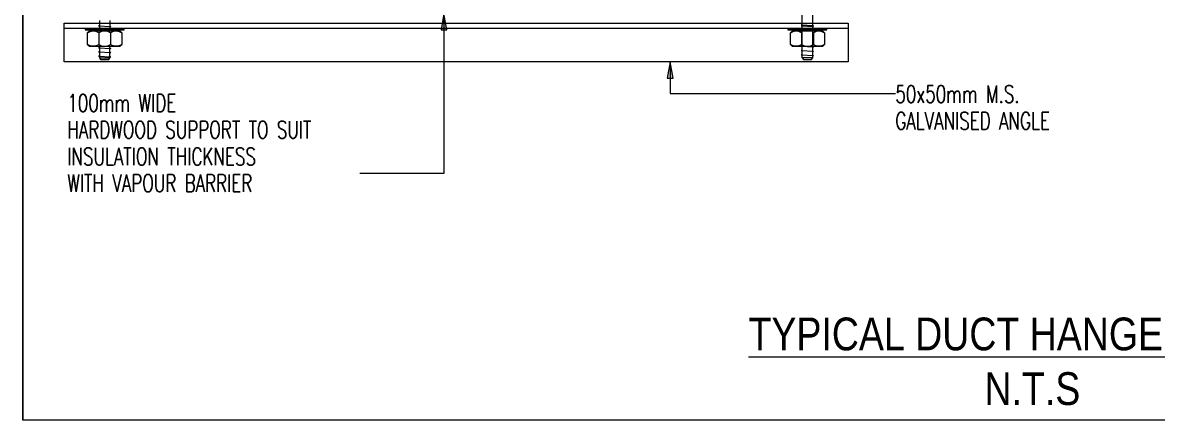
# Model space of a CAD drawing. Header units: millimetres. Extents: x -9226 to 166212, y -13 to 97274.
# Drawn here: x 63477 to 76473, y 26890 to 31446 of the extents above; entities that cross this region are included whole.
import ezdxf

# ---------------------------------------------------------------- set-up
doc = ezdxf.new("R2010")
doc.units = ezdxf.units.MM
doc.layers.get('0').update_dxf_attribs({"color": 8})
doc.layers.add('A-DETL-THIN', color=8, linetype='Continuous', lineweight=5)
doc.layers.add('G-ANNO-TEXT', color=231, linetype='Continuous', lineweight=5)
doc.styles.add('Arial Narrow_1', font='ARIALN.TTF', dxfattribs={"height": 187.5})
doc.styles.add('ROMANS100', font='romans.shx', dxfattribs={"width": 0.7, "height": 100})

msp = doc.modelspace()

# ---------------------------------------------------------------- hatches: boundary and pattern name
at = {"layer": 'G-ANNO-TEXT'}
for points in [[(68301.9, 31552.2), (68268.9, 31364.7), (68335, 31364.7)], [(70893.4, 30999.4), (70860.3, 30811.9), (70926.4, 30811.9)]]:
    msp.add_hatch(color=7, dxfattribs=at).paths.add_polyline_path(points)

# ---------------------------------------------------------------- linework, layer by layer
at = {"color": 7, "elevation": -6.8}
msp.add_lwpolyline([(63476.7, 40234.6), (63476.7, 26890.4)], dxfattribs=at)
at = {"layer": 'A-DETL-THIN', "color": 7}
for p, q in [((72403.7, 31041.9, -6.8), (72403.7, 37434.8, -6.8)), ((72524.8, 37434.8, -6.8), (72524.8, 31041.9, -6.8)), ((64355.2, 31472.8, -6.8), (64355.2, 31350.2, -6.8)), ((64476.2, 31472.8, -6.8), (64476.2, 31350.2, -6.8)), ((63951.4, 30997.3, -6.8), (63951.4, 31442.1, -6.8)), ((63951.4, 31442.1, -6.8), (72929.9, 31442.1, -6.8)), ((63951.4, 31381.6, -6.8), (72929.9, 31381.6, -6.8)), ((64192.1, 31377.7, -6.8), (64192.1, 31363.1, -6.8)), ((64638.2, 31377.7, -6.8), (64192.1, 31377.7, -6.8)), ((64192.1, 31363.1, -6.8), (64638.2, 31363.1, -6.8)), ((64240.2, 31350.2, -6.8), (64216.2, 31326.1, -6.8)), ((64216.2, 31326.1, -6.8), (64216.2, 31201.2, -6.8)), ((64591.2, 31350.2, -6.8), (64240.2, 31350.2, -6.8)), ((64355.5, 31414.3, -6.8), (64344.2, 31410.6, -6.8)), ((64344.2, 31410.6, -6.8), (64485.7, 31402.7, -6.8)), ((64355.5, 31365.5, -6.8), (64344.2, 31361.7, -6.8)), ((64344.2, 31361.7, -6.8), (64485.7, 31353.8, -6.8)), ((64348, 31330.4, -6.8), (64348, 31197, -6.8)), ((64485.7, 31402.7, -6.8), (64475.9, 31396.4, -6.8)), ((64485.7, 31353.8, -6.8), (64475.9, 31347.6, -6.8)), ((64483.4, 31330.4, -6.8), (64483.4, 31197, -6.8)), ((64615.2, 31326.1, -6.8), (64591.2, 31350.2, -6.8)), ((64615.2, 31201.2, -6.8), (64615.2, 31326.1, -6.8)), ((64638.2, 31363.1, -6.8), (64638.2, 31377.7, -6.8)), ((72242.2, 31377.7, -6.8), (72242.2, 31363.1, -6.8)), ((72688.4, 31377.7, -6.8), (72242.2, 31377.7, -6.8)), ((72242.2, 31363.1, -6.8), (72688.4, 31363.1, -6.8)), ((72290.3, 31350.2, -6.8), (72266.3, 31326.1, -6.8)), ((72266.3, 31326.1, -6.8), (72266.3, 31201.2, -6.8)), ((72641.3, 31350.2, -6.8), (72290.3, 31350.2, -6.8)), ((72404, 31424.9, -6.8), (72392.7, 31421.1, -6.8)), ((72392.7, 31421.1, -6.8), (72534.2, 31413.2, -6.8)), ((72405.6, 31414.3, -6.8), (72394.3, 31410.6, -6.8)), ((72394.3, 31410.6, -6.8), (72535.8, 31402.7, -6.8)), ((72398.1, 31330.4, -6.8), (72398.1, 31197, -6.8)), ((72534.2, 31413.2, -6.8), (72524.5, 31407, -6.8)), ((72535.8, 31402.7, -6.8), (72526.1, 31396.4, -6.8)), ((72533.5, 31330.4, -6.8), (72533.5, 31197, -6.8)), ((72665.3, 31326.1, -6.8), (72641.3, 31350.2, -6.8)), ((72665.3, 31201.2, -6.8), (72665.3, 31326.1, -6.8)), ((72688.4, 31363.1, -6.8), (72688.4, 31377.7, -6.8)), ((72929.9, 31442.1, -6.8), (72929.9, 30997.3, -6.8)), ((64216.2, 31201.2, -6.8), (64240.2, 31177.2, -6.8)), ((64591.2, 31177.2, -6.8), (64615.2, 31201.2, -6.8)), ((72266.3, 31201.2, -6.8), (72290.3, 31177.2, -6.8)), ((72641.3, 31177.2, -6.8), (72665.3, 31201.2, -6.8)), ((64240.2, 31177.2, -6.8), (64591.2, 31177.2, -6.8)), ((64355.5, 31163.6, -6.8), (64344.2, 31159.9, -6.8)), ((64344.2, 31159.9, -6.8), (64485.7, 31152, -6.8)), ((64355.5, 31114.8, -6.8), (64344.2, 31111, -6.8)), ((64344.2, 31111, -6.8), (64485.7, 31103.1, -6.8)), ((64355.5, 31065.9, -6.8), (64344.2, 31062.2, -6.8)), ((64344.2, 31062.2, -6.8), (64485.7, 31054.2, -6.8)), ((64355.2, 31177.2, -6.8), (64355.2, 31041.9, -6.8)), ((64485.7, 31152, -6.8), (64475.9, 31145.7, -6.8)), ((64485.7, 31103.1, -6.8), (64475.9, 31096.9, -6.8)), ((64476.2, 31041.9, -6.8), (64476.2, 31177.2, -6.8)), ((72290.3, 31177.2, -6.8), (72641.3, 31177.2, -6.8)), ((72404, 31179.6, -6.8), (72392.7, 31175.9, -6.8)), ((72392.7, 31175.9, -6.8), (72534.2, 31168, -6.8)), ((72404, 31130.8, -6.8), (72392.7, 31127.1, -6.8)), ((72392.7, 31127.1, -6.8), (72534.2, 31119.1, -6.8)), ((72404, 31081.9, -6.8), (72392.7, 31078.2, -6.8)), ((72392.7, 31078.2, -6.8), (72534.2, 31070.3, -6.8)), ((72534.2, 31168, -6.8), (72524.5, 31161.7, -6.8)), ((72534.2, 31119.1, -6.8), (72524.5, 31112.9, -6.8)), ((72534.2, 31070.3, -6.8), (72524.5, 31064, -6.8)), ((72929.9, 30997.3, -6.8), (63951.4, 30997.3, -6.8)), ((64355.2, 31041.9, -6.8), (64369.2, 31025.9, -6.8)), ((64355.2, 31041.9, -6.8), (64476.2, 31041.9, -6.8)), ((64369.2, 31025.9, -6.8), (64462.2, 31025.9, -6.8)), ((64462.2, 31025.9, -6.8), (64476.2, 31041.9, -6.8)), ((64485.7, 31054.2, -6.8), (64475.9, 31048, -6.8)), ((72526.4, 31041.9, -6.8), (72403.7, 31041.9, -6.8)), ((72405.3, 31041.9, -6.8), (72419.3, 31025.9, -6.8)), ((72419.3, 31025.9, -6.8), (72512.4, 31025.9, -6.8)), ((72512.4, 31025.9, -6.8), (72526.4, 31041.9, -6.8)), ((86221.9, 26890.4, -6.8), (63476.7, 26890.4, -6.8))]:
    msp.add_line(p, q, dxfattribs=at)
for centre, radius, start, end in [((64285.3, 31228.6, -6.8), 119.6, 58.37269, 125.30359), ((64415.7, 31224.5, -6.8), 125.7, 57.41098, 122.58902), ((64546.1, 31228.6, -6.8), 119.6, 54.69641, 121.62731), ((72335.4, 31228.6, -6.8), 119.6, 58.37269, 125.30359), ((72596.2, 31228.6, -6.8), 119.6, 54.69641, 121.62731), ((64285.3, 31298.8, -6.8), 119.6, 234.69641, 301.62731), ((64415.7, 31302.9, -6.8), 125.7, 237.41098, 302.58902), ((64546.1, 31298.8, -6.8), 119.6, 238.37269, 305.30359), ((72335.4, 31298.8, -6.8), 119.6, 234.69641, 301.62731), ((72465.8, 31302.9, -6.8), 125.7, 237.41098, 302.58902), ((72596.2, 31298.8, -6.8), 119.6, 238.37269, 305.30359)]:
    msp.add_arc(centre, radius, start, end, dxfattribs=at)
at = {"layer": 'G-ANNO-TEXT', "color": 7}
for p, q in [((68301.9, 31552.2, -6.8), (68268.9, 31364.7, -6.8)), ((68335, 31364.7, -6.8), (68301.9, 31552.2, -6.8)), ((68301.9, 31552.2, -6.8), (68301.9, 29717.4, -6.8)), ((68268.9, 31364.7, -6.8), (68335, 31364.7, -6.8)), ((70893.4, 30999.4, -6.8), (70860.3, 30811.9, -6.8)), ((70926.4, 30811.9, -6.8), (70893.4, 30999.4, -6.8)), ((70893.4, 30999.4, -6.8), (70893.4, 30634.6, -6.8)), ((70860.3, 30811.9, -6.8), (70926.4, 30811.9, -6.8)), ((70893.4, 30634.6, -6.8), (73472.7, 30634.6, -6.8)), ((68301.9, 29717.4, -6.8), (67337, 29717.4, -6.8))]:
    msp.add_line(p, q, dxfattribs=at)

# ---------------------------------------------------------------- texts
at = {"layer": 'G-ANNO-TEXT', "color": 7, "char_height": 200, "attachment_point": 1, "style": 'ROMANS100'}
for s, insert, width in [('50x50mm M.S.', (73472.7, 30728.3, -6.8), 1783.755), ('100mm WIDE', (63988.3, 30625.5, -6.8), 1653.48), ('GALVANISED ANGLE', (73472.7, 30422.4, -6.8), 2675.632), ('HARDWOOD SUPPORT TO SUIT', (63988.3, 30319.6, -6.8), 4048.522), ('INSULATION THICKNESS', (63988.3, 30013.7, -6.8), 3176.687), ('WITH VAPOUR BARRIER', (63988.3, 29707.7, -6.8), 3116.56)]:
    msp.add_mtext(s, dxfattribs=dict(at, insert=insert, width=width))
at = {"layer": 'G-ANNO-TEXT', "color": 7, "char_height": 375, "width": 8874.681, "attachment_point": 1, "rotation": 359.99735, "style": 'Arial Narrow_1'}
for s, insert in [('\\LTYPICAL DUCT HANGER DETAIL', (71790.1, 28067.6, -6.8)), ('N.T.S', (74492.8, 27441.3, -6.8))]:
    msp.add_mtext(s, dxfattribs=dict(at, insert=insert))

doc.saveas('drawing.dxf')
